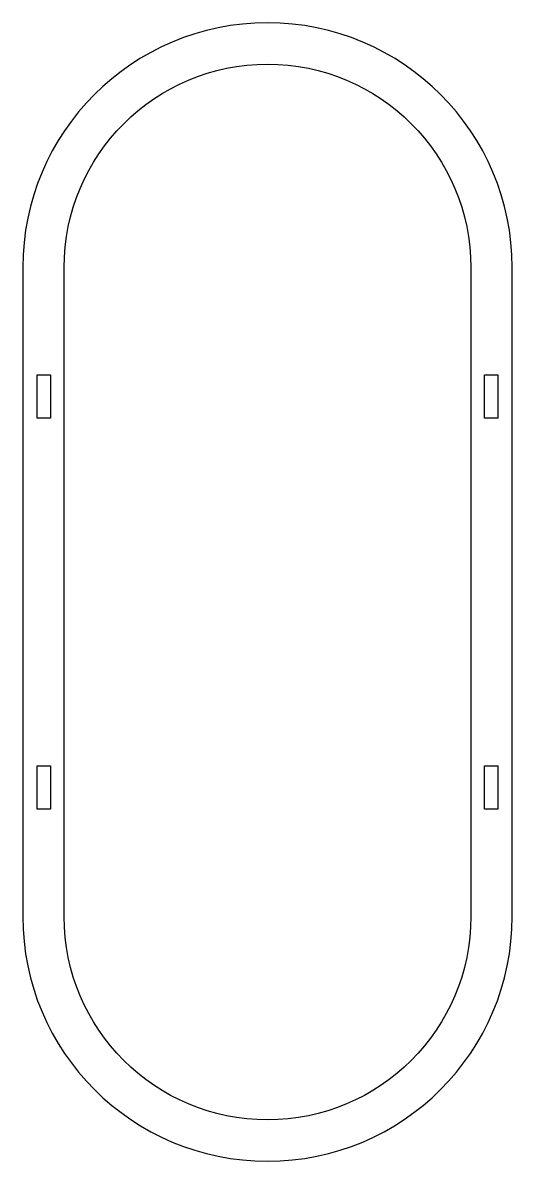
# Model space of a CAD drawing. Header units: inches. Extents: x -4.3 to 0.1, y -3.6 to 6.7.
import ezdxf

# ---------------------------------------------------------------- set-up
doc = ezdxf.new("R2010")
doc.units = ezdxf.units.IN
doc.header["$MEASUREMENT"] = 0

msp = doc.modelspace()

# ---------------------------------------------------------------- linework, layer by layer
for points in [[(-4.307, -1.368, 1), (0.13, -1.368), (0.13, 4.517, 1), (-4.307, 4.517)], [(-3.932, 4.517, -1), (-0.245, 4.517), (-0.245, -1.368, -1), (-3.932, -1.368)]]:
    msp.add_lwpolyline(points, format="xyb", close=True)
for points in [[(-4.177, 3.543), (-4.057, 3.543), (-4.057, 3.15), (-4.177, 3.15)], [(0, 3.15), (-0.12, 3.15), (-0.12, 3.543), (0, 3.543)], [(0, -0.394), (-0.12, -0.394), (-0.12, 0), (0, 0)], [(-4.177, 0), (-4.057, 0), (-4.057, -0.394), (-4.177, -0.394)]]:
    msp.add_lwpolyline(points, close=True)

doc.saveas('drawing.dxf')
